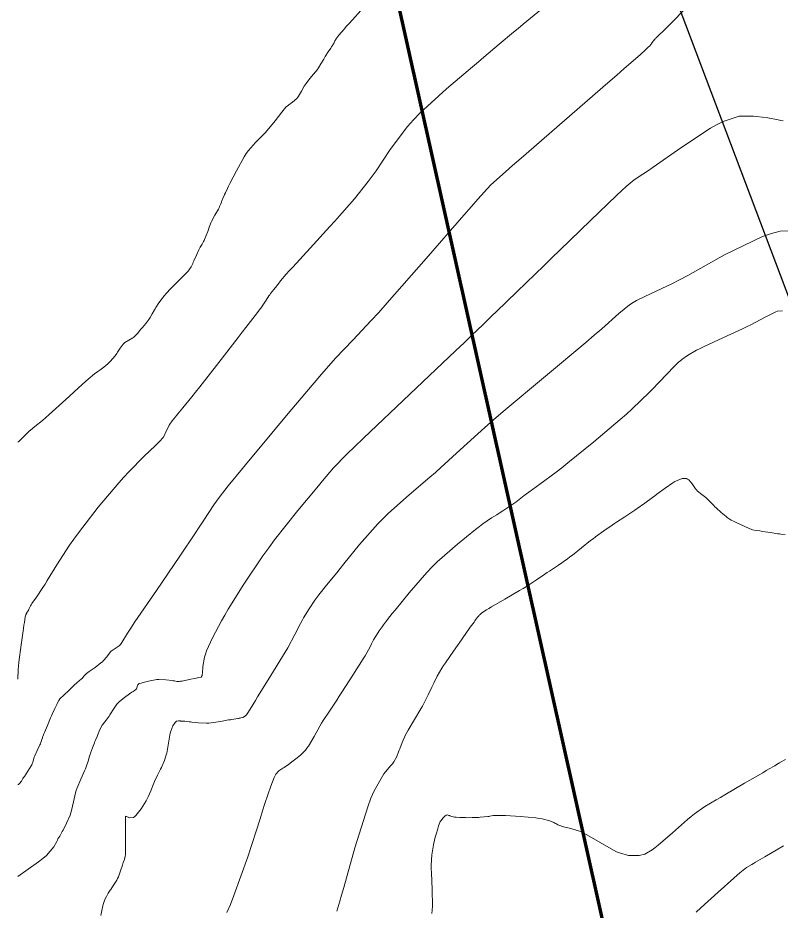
# Model space of a CAD drawing. Header units: millimetres. Extents: x 837477 to 838477, y 1189014 to 1191014.
# Drawn here: x 837476.5 to 837580.4, y 1190200.3 to 1190321.9 of the extents above; entities that cross this region are included whole.
import ezdxf

# ---------------------------------------------------------------- set-up
doc = ezdxf.new("R2010")
doc.units = ezdxf.units.MM
doc.header["$LTSCALE"] = 0.3
doc.layers.add('CORREDORVIA', color=94, linetype='Continuous', lineweight=80)
doc.layers.add('COTAS 10', color=252, linetype='Continuous', lineweight=9)
doc.layers.add('LINEA_DE_CEROS', color=61, linetype='Continuous')

msp = doc.modelspace()

# ---------------------------------------------------------------- linework, layer by layer
at = {"layer": 'CORREDORVIA'}
msp.add_lwpolyline([(838157.033, 1190996.193), (838237.174, 1190821.339), (838237.001, 1190602.875), (838240.031, 1190437.198), (838223.537, 1190366.272), (838184.199, 1189898.277), (837734.304, 1190149.151), (837849.078, 1189569.699), (837751.159, 1189231.384), (837593.191, 1189234.399), (837695.481, 1189679.225), (837660.573, 1189835.358), (837597.737, 1190012.464), (837490.666, 1190492.599), (837964.301, 1190234.408), (838010.155, 1190346.41), (837974.613, 1190516.877), (837969.419, 1190653.334), (837963.574, 1190795.982), (837910.676, 1191000.965)], close=True, dxfattribs=at)
at = {"layer": 'COTAS 10'}
for points in [[(837476.514, 1190231.907), (837476.569, 1190233.193), (837476.612, 1190233.678), (837476.667, 1190234.214), (837476.964, 1190236.573), (837477.278, 1190238.793), (837477.343, 1190239.241), (837477.399, 1190239.617), (837477.522, 1190240.372), (837477.601, 1190240.638), (837477.629, 1190240.705), (837477.66, 1190240.77), (837477.793, 1190240.982), (837477.921, 1190241.177), (837477.949, 1190241.231), (837477.974, 1190241.285), (837478.035, 1190241.481), (837478.214, 1190241.843), (837478.313, 1190242.001), (837478.433, 1190242.185), (837479.043, 1190243.057), (837479.923, 1190244.362), (837480.213, 1190244.819), (837480.522, 1190245.317), (837481.807, 1190247.457), (837483.536, 1190250.121), (837484.125, 1190250.948), (837484.762, 1190251.814), (837487.463, 1190255.267), (837490.253, 1190258.586), (837490.946, 1190259.368), (837491.604, 1190260.091), (837493.695, 1190262.207), (837495.228, 1190263.651), (837495.534, 1190263.95), (837495.79, 1190264.205), (837496.286, 1190264.765), (837496.464, 1190265.09), (837496.518, 1190265.199), (837496.575, 1190265.315), (837496.797, 1190265.8), (837497.055, 1190266.319), (837497.133, 1190266.456), (837497.215, 1190266.59), (837497.534, 1190267.052), (837497.964, 1190267.59), (837498.114, 1190267.771), (837498.278, 1190267.967), (837498.984, 1190268.794), (837500.219, 1190270.302), (837500.716, 1190270.928), (837501.28, 1190271.644), (837503.878, 1190274.984), (837506.482, 1190278.35), (837507.051, 1190279.083), (837507.553, 1190279.729), (837508.814, 1190281.347), (837509.55, 1190282.311), (837509.721, 1190282.546), (837509.878, 1190282.767), (837510.325, 1190283.45), (837510.697, 1190284.03), (837510.807, 1190284.186), (837510.919, 1190284.341), (837511.347, 1190284.884), (837511.76, 1190285.389), (837511.862, 1190285.519), (837511.959, 1190285.645), (837512.268, 1190286.066), (837513.055, 1190286.99), (837513.454, 1190287.433), (837513.931, 1190287.958), (837516.309, 1190290.529), (837518.995, 1190293.446), (837519.666, 1190294.188), (837520.306, 1190294.902), (837522.356, 1190297.245), (837524.222, 1190299.583), (837524.746, 1190300.294), (837525.274, 1190301.033), (837527.205, 1190303.933), (837529.566, 1190307.075), (837530.363, 1190307.967), (837531.223, 1190308.868), (837534.85, 1190312.201), (837538.406, 1190315.196), (837539.222, 1190315.885), (837539.965, 1190316.512), (837542.039, 1190318.268), (837543.967, 1190319.885), (837544.618, 1190320.425), (837545.32, 1190321.005), (837548.279, 1190323.432)], [(837523.595, 1190323.319), (837521.648, 1190321.151), (837521.25, 1190320.702), (837520.914, 1190320.32), (837520.209, 1190319.49), (837519.954, 1190319.153), (837519.901, 1190319.081), (837519.856, 1190319.019), (837519.757, 1190318.874), (837519.696, 1190318.76), (837519.675, 1190318.718), (837519.652, 1190318.67), (837519.554, 1190318.46), (837519.456, 1190318.255), (837519.433, 1190318.211), (837519.411, 1190318.173), (837519.347, 1190318.08), (837519.225, 1190317.913), (837519.167, 1190317.828), (837519.099, 1190317.725), (837518.765, 1190317.215), (837518.368, 1190316.588), (837518.259, 1190316.413), (837518.151, 1190316.237), (837517.768, 1190315.594), (837517.442, 1190315.05), (837517.369, 1190314.937), (837517.305, 1190314.839), (837517.138, 1190314.622), (837516.934, 1190314.399), (837516.846, 1190314.299), (837516.745, 1190314.181), (837516.266, 1190313.616), (837515.745, 1190312.937), (837515.618, 1190312.747), (837515.497, 1190312.557), (837515.122, 1190311.865), (837514.738, 1190311.216), (837514.612, 1190311.054), (837514.478, 1190310.898), (837513.922, 1190310.398), (837513.417, 1190310.023), (837513.314, 1190309.947), (837513.228, 1190309.883), (837513.05, 1190309.75), (837512.774, 1190309.426), (837512.626, 1190309.242), (837512.446, 1190309.016), (837511.537, 1190307.858), (837510.453, 1190306.538), (837510.163, 1190306.211), (837509.877, 1190305.9), (837508.884, 1190304.916), (837507.896, 1190303.791), (837507.615, 1190303.393), (837507.329, 1190302.956), (837506.267, 1190301.062), (837505.376, 1190299.299), (837505.198, 1190298.945), (837505.049, 1190298.65), (837504.76, 1190298.066), (837504.652, 1190297.825), (837504.618, 1190297.745), (837504.581, 1190297.66), (837504.433, 1190297.307), (837504.29, 1190296.951), (837504.257, 1190296.865), (837504.227, 1190296.784), (837504.143, 1190296.536), (837503.981, 1190296.171), (837503.903, 1190296.017), (837503.809, 1190295.84), (837503.35, 1190295.006), (837502.892, 1190294.16), (837502.8, 1190293.974), (837502.722, 1190293.809), (837502.565, 1190293.391), (837502.468, 1190293.044), (837502.428, 1190292.924), (837502.382, 1190292.794), (837502.17, 1190292.241), (837501.928, 1190291.683), (837501.864, 1190291.55), (837501.801, 1190291.426), (837501.581, 1190291.059), (837501.335, 1190290.642), (837501.255, 1190290.487), (837501.17, 1190290.316), (837500.82, 1190289.554), (837500.474, 1190288.785), (837500.392, 1190288.608), (837500.316, 1190288.447), (837500.091, 1190287.999), (837499.871, 1190287.648), (837499.799, 1190287.548), (837499.721, 1190287.448), (837499.399, 1190287.077), (837498.987, 1190286.652), (837498.853, 1190286.518), (837498.71, 1190286.376), (837498.124, 1190285.803), (837497.529, 1190285.22), (837497.382, 1190285.071), (837497.242, 1190284.928), (837496.798, 1190284.458), (837496.39, 1190283.981), (837496.273, 1190283.833), (837496.153, 1190283.678), (837495.704, 1190283.063), (837495.287, 1190282.436), (837495.187, 1190282.275), (837495.094, 1190282.118), (837494.817, 1190281.596), (837494.537, 1190281.095), (837494.443, 1190280.952), (837494.341, 1190280.807), (837493.915, 1190280.269), (837493.46, 1190279.734), (837493.341, 1190279.591), (837493.225, 1190279.451), (837492.83, 1190278.963), (837492.415, 1190278.531), (837492.287, 1190278.425), (837492.153, 1190278.325), (837491.618, 1190278.017), (837491.089, 1190277.687), (837490.959, 1190277.574), (837490.835, 1190277.451), (837490.446, 1190276.93), (837490.088, 1190276.362), (837489.983, 1190276.21), (837489.876, 1190276.06), (837489.472, 1190275.536), (837489.025, 1190275.043), (837488.891, 1190274.912), (837488.753, 1190274.784), (837488.221, 1190274.342), (837487.688, 1190273.943), (837487.549, 1190273.841), (837487.415, 1190273.744), (837486.964, 1190273.424), (837486.102, 1190272.711), (837485.71, 1190272.365), (837485.25, 1190271.954), (837483.032, 1190269.935), (837480.772, 1190267.885), (837480.286, 1190267.456), (837479.861, 1190267.086), (837478.828, 1190266.247), (837478.223, 1190265.782), (837478.067, 1190265.647), (837477.916, 1190265.51), (837477.413, 1190264.992), (837476.924, 1190264.48), (837476.782, 1190264.346), (837476.637, 1190264.216), (837476.514, 1190264.117)], [(837567.484, 1190323.219), (837565.29, 1190320.991), (837564.845, 1190320.543), (837564.471, 1190320.169), (837563.709, 1190319.431), (837563.415, 1190319.156), (837563.336, 1190319.074), (837563.258, 1190318.99), (837562.984, 1190318.664), (837562.754, 1190318.363), (837562.703, 1190318.295), (837562.657, 1190318.234), (837562.538, 1190318.065), (837562.285, 1190317.8), (837562.155, 1190317.678), (837561.999, 1190317.535), (837561.216, 1190316.841), (837559.056, 1190314.961), (837558.032, 1190314.071), (837556.822, 1190313.02), (837550.91, 1190307.889), (837545.045, 1190302.785), (837543.865, 1190301.752), (837542.877, 1190300.884), (837540.91, 1190299.121), (837539.124, 1190297.169), (837538.25, 1190296.182), (837537.212, 1190295), (837532.092, 1190289.121), (837526.79, 1190283.072), (837525.638, 1190281.785), (837524.622, 1190280.665), (837522.092, 1190278.018), (837519.75, 1190275.54), (837518.852, 1190274.527), (837517.847, 1190273.371), (837513.317, 1190268.018), (837508.878, 1190262.69), (837507.929, 1190261.55), (837507.103, 1190260.557), (837505.133, 1190258.184), (837503.909, 1190256.603), (837503.553, 1190256.11), (837503.19, 1190255.591), (837501.816, 1190253.517), (837499.964, 1190250.692), (837499.299, 1190249.701), (837498.568, 1190248.619), (837495.379, 1190243.955), (837492.453, 1190239.673), (837491.888, 1190238.832), (837491.429, 1190238.14), (837490.658, 1190236.885), (837490.477, 1190236.589), (837490.389, 1190236.501), (837490.286, 1190236.411), (837489.78, 1190236.068), (837489.229, 1190235.678), (837489.097, 1190235.559), (837488.974, 1190235.435), (837488.608, 1190234.947), (837488.177, 1190234.406), (837488.014, 1190234.249), (837487.832, 1190234.088), (837487.016, 1190233.481), (837486.21, 1190232.914), (837486.034, 1190232.778), (837485.879, 1190232.652), (837485.489, 1190232.275), (837485.246, 1190231.996), (837485.184, 1190231.932), (837485.123, 1190231.873), (837484.92, 1190231.709), (837484.584, 1190231.431), (837484.439, 1190231.3), (837484.271, 1190231.147), (837483.479, 1190230.399), (837482.718, 1190229.673), (837482.57, 1190229.534), (837482.45, 1190229.421), (837482.244, 1190229.234), (837482.201, 1190229.185), (837482.183, 1190229.159), (837482.164, 1190229.127), (837482.073, 1190228.967), (837481.928, 1190228.68), (837481.873, 1190228.569), (837481.812, 1190228.444), (837481.541, 1190227.876), (837481.197, 1190227.122), (837481.09, 1190226.879), (837480.978, 1190226.622), (837480.531, 1190225.57), (837480.143, 1190224.641), (837480.068, 1190224.461), (837480.007, 1190224.315), (837479.904, 1190224.066), (837479.88, 1190223.987), (837479.869, 1190223.947), (837479.856, 1190223.9), (837479.793, 1190223.664), (837479.649, 1190223.264), (837479.585, 1190223.113), (837479.511, 1190222.944), (837479.156, 1190222.186), (837478.813, 1190221.436), (837478.746, 1190221.271), (837478.691, 1190221.125), (837478.596, 1190220.753), (837478.475, 1190220.389), (837478.405, 1190220.249), (837478.318, 1190220.091), (837477.869, 1190219.377), (837477.399, 1190218.664), (837477.3, 1190218.507), (837477.213, 1190218.368), (837477.009, 1190218.01), (837476.726, 1190217.691), (837476.59, 1190217.576), (837476.514, 1190217.516)], [(837580.713, 1190307.828), (837580.373, 1190307.903), (837580.017, 1190307.978), (837578.601, 1190308.241), (837577.076, 1190308.433), (837576.651, 1190308.462), (837576.226, 1190308.482), (837574.68, 1190308.469), (837572.524, 1190307.763), (837571.714, 1190307.346), (837570.811, 1190306.834), (837566.778, 1190304.183), (837562.983, 1190301.522), (837562.23, 1190301.003), (837561.606, 1190300.578), (837560.429, 1190299.828), (837559.311, 1190298.898), (837558.726, 1190298.36), (837558.02, 1190297.7), (837554.474, 1190294.301), (837550.307, 1190290.267), (837549.211, 1190289.206), (837548.139, 1190288.169), (837544.474, 1190284.626), (837541.636, 1190281.881), (837541.085, 1190281.347), (837540.637, 1190280.911), (837539.868, 1190280.152), (837538.271, 1190278.623), (837537.302, 1190277.7), (837536.103, 1190276.562), (837529.868, 1190270.648), (837523.57, 1190264.659), (837522.332, 1190263.473), (837521.313, 1190262.491), (837519.459, 1190260.648), (837518.463, 1190259.446), (837517.984, 1190258.868), (837517.417, 1190258.183), (837514.638, 1190254.822), (837511.47, 1190250.821), (837510.659, 1190249.733), (837509.876, 1190248.653), (837507.286, 1190244.822), (837505.165, 1190241.404), (837504.678, 1190240.585), (837504.234, 1190239.82), (837502.993, 1190237.517), (837502.215, 1190235.733), (837502.062, 1190235.295), (837501.937, 1190234.882), (837501.712, 1190233.594), (837501.648, 1190232.687), (837501.624, 1190232.514), (837501.598, 1190232.375), (837501.479, 1190232.154), (837501.144, 1190232.104), (837500.981, 1190232.073), (837500.787, 1190232.034), (837499.832, 1190231.828), (837498.872, 1190231.634), (837498.674, 1190231.602), (837498.506, 1190231.579), (837498.147, 1190231.577), (837497.82, 1190231.649), (837497.671, 1190231.673), (837497.499, 1190231.698), (837496.667, 1190231.806), (837495.7, 1190231.853), (837495.442, 1190231.84), (837495.188, 1190231.816), (837494.306, 1190231.635), (837493.593, 1190231.428), (837493.445, 1190231.388), (837493.32, 1190231.354), (837493.047, 1190231.292), (837492.925, 1190231.221), (837492.895, 1190231.181), (837492.867, 1190231.133), (837492.777, 1190230.889), (837492.699, 1190230.643), (837492.678, 1190230.594), (837492.657, 1190230.552), (837492.585, 1190230.471), (837492.333, 1190230.312), (837492.2, 1190230.221), (837492.039, 1190230.11), (837491.227, 1190229.543), (837490.36, 1190228.852), (837490.164, 1190228.663), (837489.988, 1190228.476), (837489.511, 1190227.81), (837489.147, 1190227.182), (837489.042, 1190227.019), (837488.935, 1190226.861), (837488.532, 1190226.328), (837488.163, 1190225.852), (837488.077, 1190225.729), (837487.999, 1190225.61), (837487.776, 1190225.213), (837487.594, 1190224.817), (837487.542, 1190224.699), (837487.488, 1190224.578), (837487.288, 1190224.109), (837487.069, 1190223.57), (837487.003, 1190223.404), (837486.935, 1190223.231), (837486.673, 1190222.548), (837486.415, 1190221.826), (837486.35, 1190221.628), (837486.287, 1190221.432), (837486.086, 1190220.734), (837485.82, 1190219.941), (837485.718, 1190219.685), (837485.603, 1190219.414), (837485.085, 1190218.304), (837484.566, 1190217.091), (837484.45, 1190216.755), (837484.347, 1190216.419), (837484.077, 1190215.202), (837483.818, 1190214.012), (837483.722, 1190213.693), (837483.615, 1190213.378), (837483.142, 1190212.277), (837482.668, 1190211.359), (837482.561, 1190211.159), (837482.465, 1190210.984), (837482.207, 1190210.547), (837481.971, 1190210.147), (837481.888, 1190209.995), (837481.799, 1190209.825), (837481.415, 1190209.06), (837480.391, 1190207.903), (837479.898, 1190207.486), (837479.314, 1190207.026), (837476.514, 1190205.061)], [(837583.754, 1190292.898), (837580.273, 1190292.829), (837579.118, 1190292.533), (837577.879, 1190292.118), (837572.716, 1190289.62), (837567.712, 1190286.815), (837566.574, 1190286.206), (837565.544, 1190285.67), (837562.716, 1190284.34), (837560.748, 1190283.404), (837560.26, 1190283.115), (837559.796, 1190282.815), (837558.323, 1190281.624), (837555.991, 1190279.544), (837554.985, 1190278.683), (837553.823, 1190277.697), (837548.323, 1190273.107), (837542.58, 1190268.289), (837541.264, 1190267.16), (837540.066, 1190266.12), (837536.731, 1190263.107), (837534.104, 1190260.685), (837533.354, 1190260.019), (837532.593, 1190259.354), (837529.763, 1190256.968), (837526.968, 1190254.484), (837526.231, 1190253.758), (837525.509, 1190253.015), (837523.032, 1190250.192), (837520.899, 1190247.564), (837520.393, 1190246.943), (837519.925, 1190246.369), (837518.541, 1190244.684), (837517.479, 1190243.348), (837517.214, 1190242.995), (837516.961, 1190242.649), (837516.152, 1190241.459), (837515.415, 1190240.231), (837515.207, 1190239.86), (837514.998, 1190239.477), (837514.229, 1190237.982), (837513.255, 1190236.164), (837512.917, 1190235.577), (837512.548, 1190234.953), (837510.965, 1190232.399), (837509.452, 1190229.997), (837509.126, 1190229.47), (837508.841, 1190229.003), (837508.149, 1190227.814), (837507.736, 1190227.155), (837507.626, 1190227.021), (837507.519, 1190226.909), (837507.149, 1190226.681), (837506.856, 1190226.609), (837506.797, 1190226.596), (837506.748, 1190226.585), (837506.651, 1190226.567), (837506.56, 1190226.556), (837506.514, 1190226.55), (837506.459, 1190226.543), (837506.186, 1190226.503), (837505.664, 1190226.415), (837505.451, 1190226.377), (837505.21, 1190226.333), (837504.093, 1190226.124), (837502.837, 1190225.947), (837502.508, 1190225.923), (837502.186, 1190225.909), (837501.09, 1190225.951), (837500.203, 1190226.049), (837500.013, 1190226.07), (837499.848, 1190226.09), (837499.45, 1190226.141), (837499.223, 1190226.169), (837499.165, 1190226.174), (837499.108, 1190226.178), (837498.921, 1190226.181), (837498.731, 1190226.187), (837498.673, 1190226.192), (837498.613, 1190226.199), (837498.377, 1190226.238), (837498.109, 1190226.159), (837498.029, 1190226.091), (837497.945, 1190226.004), (837497.621, 1190225.524), (837497.319, 1190224.796), (837497.249, 1190224.553), (837497.185, 1190224.292), (837497.007, 1190223.197), (837496.84, 1190222.092), (837496.784, 1190221.824), (837496.724, 1190221.573), (837496.47, 1190220.803), (837496.154, 1190220.095), (837496.055, 1190219.883), (837495.951, 1190219.664), (837495.531, 1190218.814), (837495.114, 1190217.947), (837495.012, 1190217.718), (837494.915, 1190217.492), (837494.61, 1190216.716), (837494.244, 1190215.886), (837494.109, 1190215.627), (837493.958, 1190215.355), (837493.292, 1190214.267), (837492.592, 1190213.363), (837492.42, 1190213.206), (837492.257, 1190213.09), (837491.749, 1190213.012), (837491.389, 1190213.163), (837491.32, 1190213.192), (837491.263, 1190213.215), (837491.169, 1190213.254), (837491.162, 1190213.057), (837491.162, 1190212.931), (837491.161, 1190212.775), (837491.164, 1190211.957), (837491.17, 1190210.913), (837491.173, 1190210.615), (837491.176, 1190210.313), (837491.188, 1190209.19), (837491.173, 1190208.208), (837491.157, 1190207.995), (837491.137, 1190207.808), (837491.027, 1190207.343), (837490.861, 1190206.929), (837490.806, 1190206.773), (837490.748, 1190206.599), (837490.504, 1190205.823), (837490.195, 1190204.978), (837490.095, 1190204.761), (837489.989, 1190204.551), (837489.552, 1190203.853), (837489.148, 1190203.288), (837489.063, 1190203.162), (837488.988, 1190203.05), (837488.815, 1190202.753), (837488.687, 1190202.494), (837488.641, 1190202.404), (837488.591, 1190202.308), (837488.375, 1190201.894), (837488.159, 1190201.387), (837488.11, 1190201.23), (837488.065, 1190201.067), (837487.943, 1190200.42), (837487.804, 1190199.737)], [(837504.978, 1190200.165), (837505.448, 1190201.242), (837505.932, 1190202.437), (837507.801, 1190207.725), (837509.476, 1190212.876), (837509.837, 1190213.984), (837510.155, 1190214.954), (837510.933, 1190217.312), (837511.4, 1190218.522), (837511.521, 1190218.769), (837511.639, 1190218.978), (837512.036, 1190219.417), (837512.465, 1190219.668), (837512.604, 1190219.759), (837512.75, 1190219.86), (837513.349, 1190220.301), (837513.998, 1190220.798), (837514.176, 1190220.934), (837514.354, 1190221.069), (837514.993, 1190221.55), (837515.66, 1190222.225), (837515.857, 1190222.483), (837516.059, 1190222.771), (837516.829, 1190224.066), (837517.64, 1190225.508), (837517.867, 1190225.889), (837518.095, 1190226.263), (837518.928, 1190227.545), (837519.929, 1190229.046), (837520.263, 1190229.557), (837520.622, 1190230.111), (837522.125, 1190232.454), (837523.498, 1190234.634), (837523.775, 1190235.084), (837524.007, 1190235.468), (837524.473, 1190236.297), (837524.648, 1190236.678), (837524.696, 1190236.779), (837524.744, 1190236.878), (837524.919, 1190237.22), (837525.147, 1190237.608), (837525.228, 1190237.736), (837525.318, 1190237.873), (837525.71, 1190238.444), (837526.108, 1190239.009), (837526.202, 1190239.142), (837526.289, 1190239.265), (837526.544, 1190239.625), (837527.165, 1190240.42), (837527.482, 1190240.817), (837527.863, 1190241.291), (837529.762, 1190243.644), (837532.179, 1190246.396), (837532.886, 1190247.123), (837533.609, 1190247.834), (837536.356, 1190250.274), (837538.806, 1190252.244), (837539.341, 1190252.659), (837539.814, 1190253.017), (837541.007, 1190253.839), (837541.722, 1190254.257), (837541.894, 1190254.361), (837542.054, 1190254.459), (837542.538, 1190254.77), (837542.952, 1190255.049), (837543.068, 1190255.128), (837543.185, 1190255.206), (837543.612, 1190255.495), (837544.047, 1190255.801), (837544.168, 1190255.891), (837544.291, 1190255.983), (837544.738, 1190256.336), (837545.449, 1190256.877), (837545.737, 1190257.088), (837546.064, 1190257.325), (837547.578, 1190258.403), (837549.782, 1190260.049), (837550.545, 1190260.645), (837551.374, 1190261.301), (837554.92, 1190264.176), (837558.5, 1190267.199), (837559.35, 1190267.948), (837560.14, 1190268.66), (837562.481, 1190270.915), (837564.175, 1190272.666), (837564.556, 1190273.061), (837564.898, 1190273.416), (837565.815, 1190274.371), (837566.507, 1190275.036), (837566.708, 1190275.209), (837566.911, 1190275.376), (837567.679, 1190275.939), (837568.896, 1190276.625), (837569.384, 1190276.87), (837569.937, 1190277.139), (837572.479, 1190278.308), (837575.151, 1190279.538), (837575.787, 1190279.845), (837576.378, 1190280.138), (837578.134, 1190281.073), (837579.399, 1190281.727), (837579.679, 1190281.842), (837579.93, 1190281.929), (837580.583, 1190282.004)], [(837519.956, 1190200.317), (837520.352, 1190201.68), (837520.59, 1190202.514), (837520.883, 1190203.546), (837522.403, 1190208.92), (837524.148, 1190214.523), (837524.582, 1190215.699), (837524.996, 1190216.712), (837526.313, 1190219.014), (837527.304, 1190220.128), (837527.512, 1190220.391), (837527.691, 1190220.636), (837528.097, 1190221.357), (837528.339, 1190222.012), (837528.415, 1190222.214), (837528.494, 1190222.426), (837528.813, 1190223.267), (837529.281, 1190224.295), (837529.455, 1190224.623), (837529.648, 1190224.972), (837530.505, 1190226.39), (837531.39, 1190227.845), (837531.6, 1190228.216), (837531.796, 1190228.574), (837532.376, 1190229.754), (837532.859, 1190230.809), (837532.993, 1190231.089), (837533.127, 1190231.363), (837533.61, 1190232.308), (837534.24, 1190233.381), (837534.466, 1190233.735), (837534.714, 1190234.115), (837535.798, 1190235.696), (837536.901, 1190237.257), (837537.161, 1190237.625), (837537.401, 1190237.965), (837538.107, 1190238.961), (837538.611, 1190239.664), (837538.725, 1190239.82), (837538.827, 1190239.959), (837539.103, 1190240.319), (837539.315, 1190240.56), (837539.377, 1190240.624), (837539.44, 1190240.686), (837539.681, 1190240.9), (837540.314, 1190241.313), (837540.624, 1190241.5), (837540.993, 1190241.72), (837542.816, 1190242.778), (837544.814, 1190243.947), (837545.294, 1190244.237), (837545.742, 1190244.511), (837547.095, 1190245.38), (837548.253, 1190246.161), (837548.577, 1190246.38), (837548.903, 1190246.6), (837550.096, 1190247.406), (837551.312, 1190248.262), (837551.652, 1190248.514), (837551.995, 1190248.772), (837553.246, 1190249.758), (837554.48, 1190250.74), (837554.813, 1190250.995), (837555.14, 1190251.244), (837556.289, 1190252.081), (837557.407, 1190252.854), (837557.716, 1190253.062), (837558.024, 1190253.267), (837559.134, 1190253.985), (837560.225, 1190254.693), (837560.521, 1190254.892), (837560.815, 1190255.093), (837561.854, 1190255.827), (837562.902, 1190256.593), (837563.201, 1190256.813), (837563.503, 1190257.038), (837564.628, 1190257.877), (837565.679, 1190258.604), (837565.936, 1190258.757), (837566.178, 1190258.89), (837566.928, 1190259.193), (837567.537, 1190259.183), (837567.69, 1190259.118), (837567.836, 1190259.026), (837568.31, 1190258.467), (837568.771, 1190257.794), (837568.909, 1190257.63), (837569.052, 1190257.475), (837569.608, 1190256.996), (837570.149, 1190256.583), (837570.282, 1190256.469), (837570.408, 1190256.355), (837570.806, 1190255.949), (837571.24, 1190255.491), (837571.39, 1190255.345), (837571.552, 1190255.191), (837572.242, 1190254.568), (837572.921, 1190253.998), (837573.076, 1190253.877), (837573.217, 1190253.773), (837573.605, 1190253.531), (837574.039, 1190253.329), (837574.209, 1190253.249), (837574.401, 1190253.159), (837575.272, 1190252.749), (837576.153, 1190252.361), (837576.35, 1190252.284), (837576.528, 1190252.221), (837577.004, 1190252.106), (837577.51, 1190252.047), (837577.707, 1190252.02), (837577.928, 1190251.987), (837578.932, 1190251.828), (837579.952, 1190251.672), (837580.184, 1190251.641), (837580.394, 1190251.616), (837580.969, 1190251.571)], [(837532.886, 1190200.011), (837532.922, 1190200.485), (837532.943, 1190201.006), (837532.891, 1190203.266), (837532.799, 1190205.548), (837532.793, 1190206.082), (837532.796, 1190206.575), (837532.879, 1190208.001), (837533.033, 1190209.068), (837533.081, 1190209.334), (837533.131, 1190209.587), (837533.328, 1190210.395), (837533.525, 1190211.073), (837533.574, 1190211.243), (837533.621, 1190211.406), (837533.772, 1190211.934), (837533.949, 1190212.392), (837534.014, 1190212.511), (837534.084, 1190212.627), (837534.394, 1190213.018), (837534.703, 1190213.304), (837534.774, 1190213.353), (837534.839, 1190213.389), (837535.018, 1190213.413), (837535.19, 1190213.345), (837535.249, 1190213.324), (837535.314, 1190213.302), (837535.592, 1190213.212), (837535.949, 1190213.13), (837536.063, 1190213.113), (837536.185, 1190213.098), (837536.681, 1190213.062), (837537.269, 1190213.048), (837537.448, 1190213.047), (837537.634, 1190213.046), (837538.364, 1190213.053), (837539.088, 1190213.074), (837539.27, 1190213.083), (837539.444, 1190213.092), (837540.006, 1190213.138), (837540.503, 1190213.198), (837540.637, 1190213.217), (837540.769, 1190213.238), (837541.232, 1190213.32), (837542.076, 1190213.357), (837542.447, 1190213.349), (837542.879, 1190213.332), (837544.939, 1190213.205), (837547.04, 1190213.006), (837547.498, 1190212.944), (837547.903, 1190212.879), (837548.917, 1190212.62), (837549.492, 1190212.367), (837549.62, 1190212.306), (837549.734, 1190212.25), (837550.033, 1190212.077), (837550.427, 1190211.913), (837550.601, 1190211.861), (837550.804, 1190211.806), (837551.769, 1190211.585), (837553.084, 1190211.144), (837553.506, 1190210.951), (837553.954, 1190210.727), (837555.781, 1190209.66), (837557.587, 1190208.621), (837558.022, 1190208.414), (837558.427, 1190208.243), (837559.655, 1190207.914), (837560.627, 1190207.88), (837560.872, 1190207.893), (837561.105, 1190207.917), (837561.86, 1190208.087), (837562.852, 1190208.677), (837563.235, 1190208.965), (837563.664, 1190209.308), (837565.607, 1190210.996), (837567.652, 1190212.783), (837568.146, 1190213.187), (837568.609, 1190213.552), (837570.021, 1190214.543), (837571.588, 1190215.479), (837572.149, 1190215.81), (837572.766, 1190216.172), (837575.45, 1190217.735), (837577.918, 1190219.165), (837578.397, 1190219.442), (837578.788, 1190219.669), (837579.464, 1190220.06), (837579.561, 1190220.116), (837579.587, 1190220.132), (837579.613, 1190220.147), (837579.701, 1190220.203), (837579.786, 1190220.259), (837579.832, 1190220.291), (837579.912, 1190220.35), (837579.993, 1190220.405), (837580.016, 1190220.418), (837580.039, 1190220.432), (837580.123, 1190220.475), (837580.209, 1190220.515), (837580.234, 1190220.527), (837580.258, 1190220.539), (837580.35, 1190220.584), (837581.012, 1190220.973)], [(837568.863, 1190200.211), (837569.465, 1190200.763), (837571.834, 1190202.922), (837573.962, 1190204.824), (837574.412, 1190205.214), (837574.803, 1190205.545), (837575.713, 1190206.247), (837576.409, 1190206.662), (837576.663, 1190206.812), (837576.945, 1190206.977), (837578.188, 1190207.7), (837580.732, 1190209.224)]]:
    msp.add_lwpolyline(points, dxfattribs=at)
at = {"layer": 'LINEA_DE_CEROS', "elevation": 1705.277}
msp.add_lwpolyline([(838041.852, 1190952.651), (838036.556, 1190637.066), (838092.197, 1190318.419), (838154.509, 1189961.569), (837526.844, 1190428.193), (837754.279, 1189827.032), (837723.495, 1189335.311)], dxfattribs=at)

doc.saveas('drawing.dxf')
